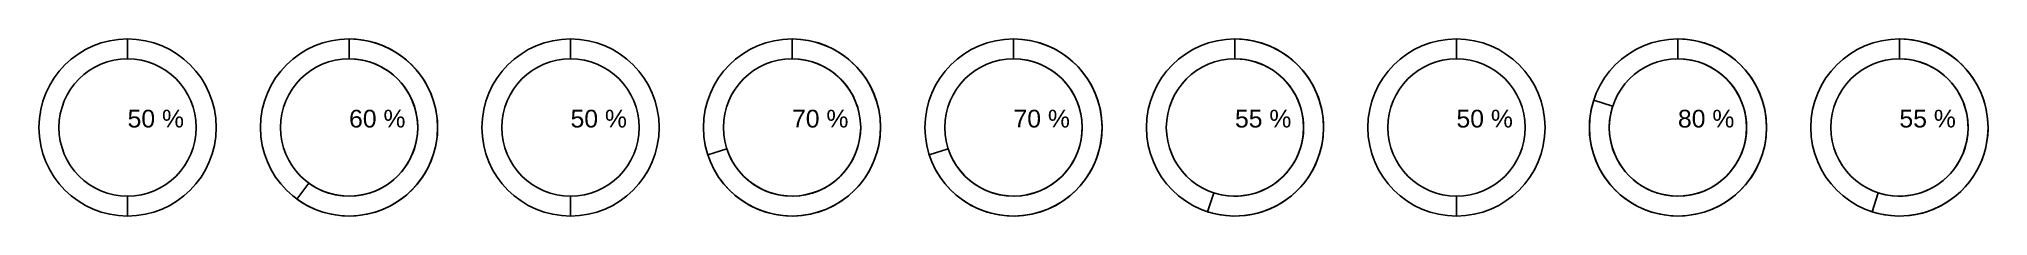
# Model space of a CAD drawing. Extents: x -20 to 860, y -20 to 60.
import ezdxf

# ---------------------------------------------------------------- set-up
doc = ezdxf.new("R2010")
doc.units = 0
doc.layers.add('base', color=7, linetype='CONTINUOUS')
doc.layers.add('circulos', color=5, linetype='CONTINUOUS')
doc.styles.get("Standard").update_dxf_attribs({"font": 'arial.ttf'})

msp = doc.modelspace()

# ---------------------------------------------------------------- linework, layer by layer
at = {"layer": 'base', "color": 0}
for centre, radius in [((20, 20), 40), ((120, 20), 40), ((220, 20), 40), ((320, 20), 40), ((420, 20), 40), ((520, 20), 40), ((620, 20), 40), ((720, 20), 40), ((820, 20), 40), ((20, 20), 31), ((120, 20), 31), ((220, 20), 31), ((320, 20), 31), ((420, 20), 31), ((520, 20), 31), ((620, 20), 31), ((720, 20), 31), ((820, 20), 31)]:
    msp.add_circle(centre, radius, dxfattribs=at)
at = {"layer": 'circulos', "color": 2}
for p, q in [((20, 51), (20, 60)), ((520, 51), (520, 60)), ((20, -11), (20, -20)), ((510.42, -9.48), (507.64, -18.04))]:
    msp.add_line(p, q, dxfattribs=at)
at = {"layer": 'circulos', "color": 3}
for p, q in [((120, 51), (120, 60)), ((620, 51), (620, 60)), ((101.78, -5.08), (96.49, -12.36)), ((620, -11), (620, -20))]:
    msp.add_line(p, q, dxfattribs=at)
at = {"layer": 'circulos', "color": 4}
for p, q in [((220, 51), (220, 60)), ((720, 51), (720, 60)), ((690.52, 29.58), (681.96, 32.36)), ((220, -11), (220, -20))]:
    msp.add_line(p, q, dxfattribs=at)
at = {"layer": 'circulos', "color": 5}
for p, q in [((320, 51), (320, 60)), ((820, 51), (820, 60)), ((290.52, 10.42), (281.96, 7.64)), ((810.42, -9.48), (807.64, -18.04))]:
    msp.add_line(p, q, dxfattribs=at)
at = {"layer": 'circulos', "color": 1}
for p, q in [((420, 51), (420, 60)), ((390.52, 10.42), (381.96, 7.64))]:
    msp.add_line(p, q, dxfattribs=at)
at = {"layer": 'circulos', "color": 2}
for centre, radius, start in [((20, 20), 40, 270), ((520, 20), 40, 252), ((20, 20), 31, 270), ((520, 20), 31, 252)]:
    msp.add_arc(centre, radius, start, 90, dxfattribs=at)
at = {"layer": 'circulos', "color": 3}
for centre, radius, start in [((120, 20), 40, 234), ((620, 20), 40, 270), ((120, 20), 31, 234), ((620, 20), 31, 270)]:
    msp.add_arc(centre, radius, start, 90, dxfattribs=at)
at = {"layer": 'circulos', "color": 4}
for centre, radius, start in [((220, 20), 40, 270), ((720, 20), 40, 162), ((220, 20), 31, 270), ((720, 20), 31, 162)]:
    msp.add_arc(centre, radius, start, 90, dxfattribs=at)
at = {"layer": 'circulos', "color": 5}
for centre, radius, start in [((320, 20), 40, 198), ((820, 20), 40, 252), ((320, 20), 31, 198), ((820, 20), 31, 252)]:
    msp.add_arc(centre, radius, start, 90, dxfattribs=at)
at = {"layer": 'circulos', "color": 1}
for radius in [40, 31]:
    msp.add_arc((420, 20), radius, 198, 90, dxfattribs=at)

# ---------------------------------------------------------------- texts
at = {"layer": 'numeros', "color": 0}
for s, p in [('50 %', (20, 20)), ('60 %', (120, 20)), ('50 %', (220, 20)), ('70 %', (320, 20)), ('70 %', (420, 20)), ('55 %', (520, 20)), ('50 %', (620, 20)), ('80 %', (720, 20)), ('55 %', (820, 20))]:
    msp.add_text(s, height=8, dxfattribs=at).set_placement(p)

doc.saveas('drawing.dxf')
